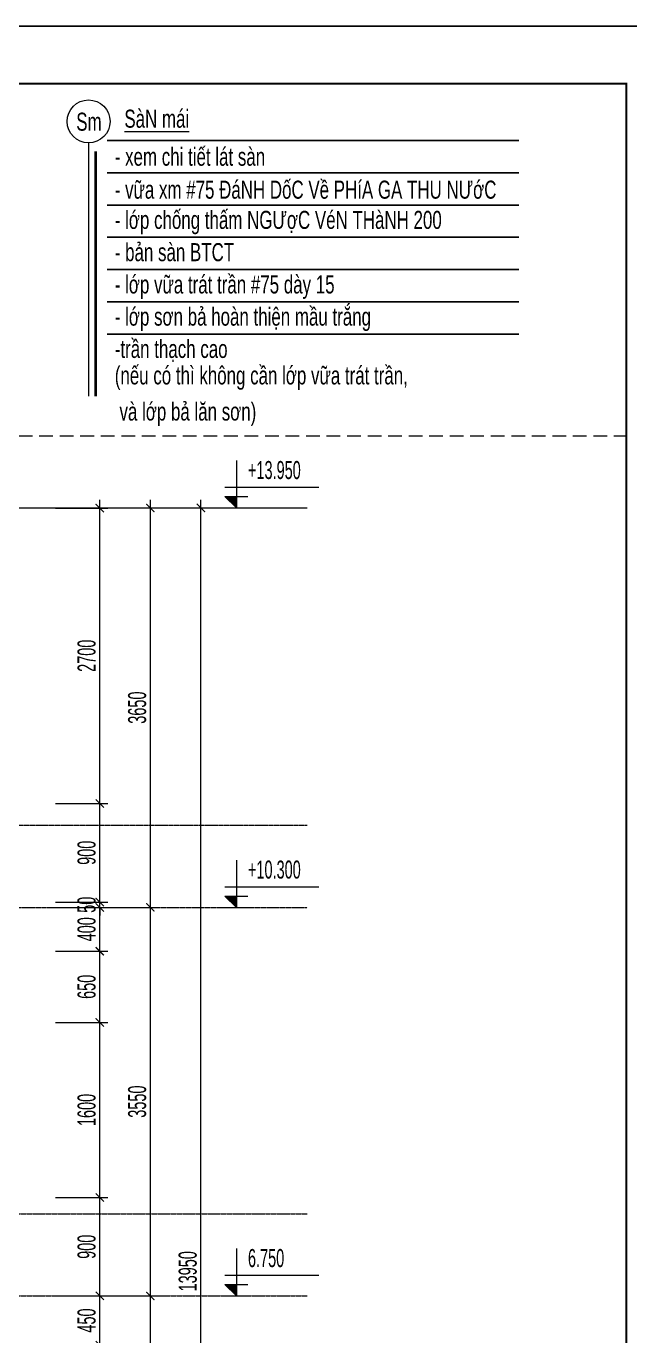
# Model space of a CAD drawing. Header units: millimetres. Extents: x 1336014 to 2939047, y -333549 to -60566.
# Drawn here: x 1485119 to 1490633, y -151608 to -139642 of the extents above; entities that cross this region are included whole.
import ezdxf
from ezdxf.enums import TextEntityAlignment as Align

# ---------------------------------------------------------------- set-up
doc = ezdxf.new("R2010")
doc.units = ezdxf.units.MM
doc.header["$MEASUREMENT"] = 0
doc.linetypes.add('$1$HIDDEN', pattern=[0.375, 0.25, -0.125])
doc.linetypes.add('CENTER2', pattern=[1.125, 0.75, -0.125, 0.125, -0.125])
for name, color, linetype, lineweight in [('05.Text', 253, 'Continuous', 18), ('06.betong', 2, 'Continuous', 35), ('08.Dim', 156, 'Continuous', 15), ('10.Text', 254, 'Continuous', 18), ('10.truc', 250, 'CENTER2', 20), ('11.Khung bo', 32, 'Continuous', 50), ('12.Khung', 36, 'Continuous', 25), ('DIM', 252, 'Continuous', 20)]:
    doc.layers.add(name, color=color, linetype=linetype, lineweight=lineweight)
doc.layers.add('HATCH', color=250, linetype='Continuous')
doc.layers.add('text', color=7, linetype='Continuous')
doc.layers.add('Tpl_Bound', color=1, linetype='Continuous', plot=False)
doc.styles.add('TT5_Text Dim', font='hoatbif.shx', dxfattribs={"width": 0.6})
doc.dimstyles.new('TT5_Dim 1-75', dxfattribs={"dimscale": 75, "dimtxt": 2.2, "dimasz": 1, "dimexe": 1, "dimexo": 0.5, "dimgap": 0.5, "dimtad": 1, "dimdec": 0, "dimzin": 0, "dimdsep": 46, "dimtxsty": 'TT5_Text Dim', "dimblk": 'ARCHTICK', "dimcen": 0, "dimdle": 1, "dimclrd": 256, "dimclre": 256, "dimclrt": 1, "dimadec": 0, "dimazin": 0, "dimtfac": 0.015, "dimtdec": 0, "dimtix": 1, "dimtmove": 2, "dimatfit": 3, "dimldrblk": 'DOT', "dimfxl": 1, "dimtolj": 1, "dimtzin": 0, "dimlwd": -1, "dimlwe": -1, "dimarcsym": 1})

# ---------------------------------------------------------------- blocks, each defined once
blk = doc.blocks.new('_ARCHTICK')
at = {"const_width": 0.15}
blk.add_lwpolyline([(-0.5, -0.5), (0.5, 0.5)], dxfattribs=at)
blk = doc.blocks.new('*D884')
at = {"layer": '08.Dim', "transparency": 16777216}
for p, q in [((1485385, -151243), (1485866, -151243)), ((1485791, -151768), (1485791, -151168)), ((1485385, -151693), (1485866, -151693))]:
    blk.add_line(p, q, dxfattribs=at)
at = {"layer": 'Defpoints', "color": 0, "transparency": 16777216}
for p in [(1485348, -151243), (1485791, -151243), (1485348, -151693)]:
    blk.add_point(p, dxfattribs=at)
at = {"layer": '08.Dim', "transparency": 16777216, "xscale": 75, "yscale": 75, "zscale": 75}
for p, rotation in [((1485791, -151243), 90), ((1485791, -151693), 270)]:
    blk.add_blockref('_ARCHTICK', p, dxfattribs=dict(at, rotation=rotation))
at = {"layer": '08.Dim', "color": 1, "transparency": 16777216, "insert": (1485671, -151468), "char_height": 165, "attachment_point": 5, "rotation": 90, "style": 'TT5_Text Dim'}
blk.add_mtext('\\A1;450', dxfattribs=at)
blk = doc.blocks.new('_DOT')
blk.add_line((-0.5, 0), (-1, 0))
at = {"const_width": 0.5}
blk.add_lwpolyline([(-0.25, 0, 1), (0.25, 0, 1)], format="xyb", close=True, dxfattribs=at)
blk = doc.blocks.new('*D885')
at = {"layer": '08.Dim', "transparency": 16777216}
for p, q in [((1485791, -151318), (1485791, -150269)), ((1485385, -150344), (1485866, -150344)), ((1485385, -151243), (1485866, -151243))]:
    blk.add_line(p, q, dxfattribs=at)
at = {"layer": 'Defpoints', "color": 0, "transparency": 16777216}
for p in [(1485348, -150344), (1485791, -150344), (1485348, -151243)]:
    blk.add_point(p, dxfattribs=at)
at = {"layer": '08.Dim', "transparency": 16777216, "xscale": 75, "yscale": 75, "zscale": 75}
for p, rotation in [((1485791, -150344), 90), ((1485791, -151243), 270)]:
    blk.add_blockref('_ARCHTICK', p, dxfattribs=dict(at, rotation=rotation))
at = {"layer": '08.Dim', "color": 1, "transparency": 16777216, "insert": (1485671, -150794), "char_height": 165, "attachment_point": 5, "rotation": 90, "style": 'TT5_Text Dim'}
blk.add_mtext('\\A1;900', dxfattribs=at)
blk = doc.blocks.new('*D886')
at = {"layer": '08.Dim', "transparency": 16777216}
for p, q in [((1485791, -150419), (1485791, -148669)), ((1485385, -148744), (1485866, -148744)), ((1485385, -150344), (1485866, -150344))]:
    blk.add_line(p, q, dxfattribs=at)
at = {"layer": 'Defpoints', "color": 0, "transparency": 16777216}
for p in [(1485348, -148744), (1485791, -148744), (1485348, -150344)]:
    blk.add_point(p, dxfattribs=at)
at = {"layer": '08.Dim', "transparency": 16777216, "xscale": 75, "yscale": 75, "zscale": 75}
for p, rotation in [((1485791, -148744), 90), ((1485791, -150344), 270)]:
    blk.add_blockref('_ARCHTICK', p, dxfattribs=dict(at, rotation=rotation))
at = {"layer": '08.Dim', "color": 1, "transparency": 16777216, "insert": (1485671, -149544), "char_height": 165, "attachment_point": 5, "rotation": 90, "style": 'TT5_Text Dim'}
blk.add_mtext('\\A1;1600', dxfattribs=at)
blk = doc.blocks.new('*D887')
at = {"layer": '08.Dim', "transparency": 16777216}
for p, q in [((1485791, -148819), (1485791, -148019)), ((1485385, -148094), (1485866, -148094)), ((1485385, -148744), (1485866, -148744))]:
    blk.add_line(p, q, dxfattribs=at)
at = {"layer": 'Defpoints', "color": 0, "transparency": 16777216}
for p in [(1485348, -148094), (1485791, -148094), (1485348, -148744)]:
    blk.add_point(p, dxfattribs=at)
at = {"layer": '08.Dim', "transparency": 16777216, "xscale": 75, "yscale": 75, "zscale": 75}
for p, rotation in [((1485791, -148094), 90), ((1485791, -148744), 270)]:
    blk.add_blockref('_ARCHTICK', p, dxfattribs=dict(at, rotation=rotation))
at = {"layer": '08.Dim', "color": 1, "transparency": 16777216, "insert": (1485671, -148419), "char_height": 165, "attachment_point": 5, "rotation": 90, "style": 'TT5_Text Dim'}
blk.add_mtext('\\A1;650', dxfattribs=at)
blk = doc.blocks.new('*D888')
at = {"layer": '08.Dim', "transparency": 16777216}
for p, q in [((1485791, -148168), (1485791, -147618)), ((1485385, -147693), (1485866, -147693)), ((1485385, -148093), (1485866, -148093))]:
    blk.add_line(p, q, dxfattribs=at)
at = {"layer": 'Defpoints', "color": 0, "transparency": 16777216}
for p in [(1485348, -147693), (1485791, -147693), (1485348, -148093)]:
    blk.add_point(p, dxfattribs=at)
at = {"layer": '08.Dim', "transparency": 16777216, "xscale": 75, "yscale": 75, "zscale": 75}
for p, rotation in [((1485791, -147693), 90), ((1485791, -148093), 270)]:
    blk.add_blockref('_ARCHTICK', p, dxfattribs=dict(at, rotation=rotation))
at = {"layer": '08.Dim', "color": 1, "transparency": 16777216, "insert": (1485671, -147893), "char_height": 165, "attachment_point": 5, "rotation": 90, "style": 'TT5_Text Dim'}
blk.add_mtext('\\A1;400', dxfattribs=at)
blk = doc.blocks.new('*D889')
at = {"layer": '08.Dim', "transparency": 16777216}
for p, q in [((1485385, -147644), (1485866, -147644)), ((1485791, -147644), (1485791, -147569)), ((1485791, -147693), (1485791, -147644)), ((1485385, -147693), (1485866, -147693)), ((1485791, -147693), (1485791, -147768))]:
    blk.add_line(p, q, dxfattribs=at)
at = {"layer": 'Defpoints', "color": 0, "transparency": 16777216}
for p in [(1485348, -147644), (1485791, -147644), (1485348, -147693)]:
    blk.add_point(p, dxfattribs=at)
at = {"layer": '08.Dim', "transparency": 16777216, "xscale": 75, "yscale": 75, "zscale": 75}
for p, rotation in [((1485791, -147644), 270), ((1485791, -147693), 90)]:
    blk.add_blockref('_ARCHTICK', p, dxfattribs=dict(at, rotation=rotation))
at = {"layer": '08.Dim', "color": 1, "transparency": 16777216, "insert": (1485671, -147669), "char_height": 165, "attachment_point": 5, "rotation": 90, "style": 'TT5_Text Dim'}
blk.add_mtext('\\A1;50', dxfattribs=at)
blk = doc.blocks.new('*D890')
at = {"layer": '08.Dim', "transparency": 16777216}
for p, q in [((1485791, -147719), (1485791, -146669)), ((1485385, -146744), (1485866, -146744)), ((1485385, -147644), (1485866, -147644))]:
    blk.add_line(p, q, dxfattribs=at)
at = {"layer": 'Defpoints', "color": 0, "transparency": 16777216}
for p in [(1485348, -146744), (1485791, -146744), (1485348, -147644)]:
    blk.add_point(p, dxfattribs=at)
at = {"layer": '08.Dim', "transparency": 16777216, "xscale": 75, "yscale": 75, "zscale": 75}
for p, rotation in [((1485791, -146744), 90), ((1485791, -147644), 270)]:
    blk.add_blockref('_ARCHTICK', p, dxfattribs=dict(at, rotation=rotation))
at = {"layer": '08.Dim', "color": 1, "transparency": 16777216, "insert": (1485671, -147194), "char_height": 165, "attachment_point": 5, "rotation": 90, "style": 'TT5_Text Dim'}
blk.add_mtext('\\A1;900', dxfattribs=at)
blk = doc.blocks.new('*D891')
at = {"layer": '08.Dim', "transparency": 16777216}
for p, q in [((1485385, -144044), (1485866, -144044)), ((1485791, -146819), (1485791, -143969)), ((1485385, -146744), (1485866, -146744))]:
    blk.add_line(p, q, dxfattribs=at)
at = {"layer": 'Defpoints', "color": 0, "transparency": 16777216}
for p in [(1485348, -144044), (1485791, -144044), (1485348, -146744)]:
    blk.add_point(p, dxfattribs=at)
at = {"layer": '08.Dim', "transparency": 16777216, "xscale": 75, "yscale": 75, "zscale": 75}
for p, rotation in [((1485791, -144044), 90), ((1485791, -146744), 270)]:
    blk.add_blockref('_ARCHTICK', p, dxfattribs=dict(at, rotation=rotation))
at = {"layer": '08.Dim', "color": 1, "transparency": 16777216, "insert": (1485671, -145394), "char_height": 165, "attachment_point": 5, "rotation": 90, "style": 'TT5_Text Dim'}
blk.add_mtext('\\A1;2700', dxfattribs=at)
blk = doc.blocks.new('*D894')
at = {"layer": '08.Dim', "transparency": 16777216}
for p, q in [((1485385, -151243), (1486328, -151243)), ((1486253, -154918), (1486253, -151168)), ((1485385, -154843), (1486328, -154843))]:
    blk.add_line(p, q, dxfattribs=at)
at = {"layer": 'Defpoints', "color": 0, "transparency": 16777216}
for p in [(1485348, -151243), (1486253, -151243), (1485348, -154843)]:
    blk.add_point(p, dxfattribs=at)
at = {"layer": '08.Dim', "transparency": 16777216, "xscale": 75, "yscale": 75, "zscale": 75}
for p, rotation in [((1486253, -151243), 90), ((1486253, -154843), 270)]:
    blk.add_blockref('_ARCHTICK', p, dxfattribs=dict(at, rotation=rotation))
at = {"layer": '08.Dim', "color": 1, "transparency": 16777216, "insert": (1486133, -153043), "char_height": 165, "attachment_point": 5, "rotation": 90, "style": 'TT5_Text Dim'}
blk.add_mtext('\\A1;3600', dxfattribs=at)
blk = doc.blocks.new('*D895')
at = {"layer": '08.Dim', "transparency": 16777216}
for p, q in [((1486253, -151318), (1486253, -147618)), ((1485385, -147693), (1486328, -147693)), ((1485385, -151243), (1486328, -151243))]:
    blk.add_line(p, q, dxfattribs=at)
at = {"layer": 'Defpoints', "color": 0, "transparency": 16777216}
for p in [(1485348, -147693), (1486253, -147693), (1485348, -151243)]:
    blk.add_point(p, dxfattribs=at)
at = {"layer": '08.Dim', "transparency": 16777216, "xscale": 75, "yscale": 75, "zscale": 75}
for p, rotation in [((1486253, -147693), 90), ((1486253, -151243), 270)]:
    blk.add_blockref('_ARCHTICK', p, dxfattribs=dict(at, rotation=rotation))
at = {"layer": '08.Dim', "color": 1, "transparency": 16777216, "insert": (1486133, -149468), "char_height": 165, "attachment_point": 5, "rotation": 90, "style": 'TT5_Text Dim'}
blk.add_mtext('\\A1;3550', dxfattribs=at)
blk = doc.blocks.new('*D896')
at = {"layer": '08.Dim', "transparency": 16777216}
for p, q in [((1485385, -144043), (1486328, -144043)), ((1486253, -147768), (1486253, -143968)), ((1485385, -147693), (1486328, -147693))]:
    blk.add_line(p, q, dxfattribs=at)
at = {"layer": 'Defpoints', "color": 0, "transparency": 16777216}
for p in [(1485348, -144043), (1486253, -144043), (1485348, -147693)]:
    blk.add_point(p, dxfattribs=at)
at = {"layer": '08.Dim', "transparency": 16777216, "xscale": 75, "yscale": 75, "zscale": 75}
for p, rotation in [((1486253, -144043), 90), ((1486253, -147693), 270)]:
    blk.add_blockref('_ARCHTICK', p, dxfattribs=dict(at, rotation=rotation))
at = {"layer": '08.Dim', "color": 1, "transparency": 16777216, "insert": (1486133, -145868), "char_height": 165, "attachment_point": 5, "rotation": 90, "style": 'TT5_Text Dim'}
blk.add_mtext('\\A1;3650', dxfattribs=at)
blk = doc.blocks.new('*D897')
at = {"layer": '08.Dim', "transparency": 16777216}
for p, q in [((1485385, -144043), (1486790, -144043)), ((1486715, -158068), (1486715, -143968)), ((1485385, -157993), (1486790, -157993))]:
    blk.add_line(p, q, dxfattribs=at)
at = {"layer": 'Defpoints', "color": 0, "transparency": 16777216}
for p in [(1485348, -144043), (1486715, -144043), (1485348, -157993)]:
    blk.add_point(p, dxfattribs=at)
at = {"layer": '08.Dim', "transparency": 16777216, "xscale": 75, "yscale": 75, "zscale": 75}
for p, rotation in [((1486715, -144043), 90), ((1486715, -157993), 270)]:
    blk.add_blockref('_ARCHTICK', p, dxfattribs=dict(at, rotation=rotation))
at = {"layer": '08.Dim', "color": 1, "transparency": 16777216, "insert": (1486595, -151018), "char_height": 165, "attachment_point": 5, "rotation": 90, "style": 'TT5_Text Dim'}
blk.add_mtext('\\A1;13950', dxfattribs=at)
blk = doc.blocks.new('100')
at = {"layer": '11.Khung bo', "const_width": 26.7}
blk.add_lwpolyline([(1860913, -945240), (1860913, -916940), (1896063, -916940), (1896063, -945240)], close=True, dxfattribs=at)
blk.add_lwpolyline([(1860913, -945240), (1860913, -916940), (1896063, -916940), (1896063, -945240)], close=True, dxfattribs=at)
blk.add_lwpolyline([(1860913, -945240), (1860913, -916940), (1896063, -916940), (1896063, -945240)], close=True, dxfattribs=at)
at = {"layer": '12.Khung'}
blk.add_lwpolyline([(1901579, -945940), (1901579, -916240), (1859580, -916240), (1859580, -945940)], close=True, dxfattribs=at)
blk.add_lwpolyline([(1901579, -945940), (1901579, -916240), (1859580, -916240), (1859580, -945940)], close=True, dxfattribs=at)
blk.add_lwpolyline([(1901579, -945940), (1901579, -916240), (1859580, -916240), (1859580, -945940)], close=True, dxfattribs=at)
blk = doc.blocks.new('A$C4E7C6F34')
at = {"layer": 'DIM'}
blk.add_hatch(color=256, dxfattribs=at).paths.add_polyline_path([(-38, 0), (-38, 138), (-178, 138)])
for p, q in [((-38, 576), (-38, 0)), ((964, 248), (-178, 248)), ((-178, 138), (101, 138)), ((-178, 138), (-38, 0)), ((-178, 0), (101, 0))]:
    blk.add_line(p, q, dxfattribs=at)
at = {"layer": 'text', "style": 'TT5_Text Dim', "flags": 8}
blk.add_attdef('%%P0.000', text='', height=220, dxfattribs=at).set_placement((102, 461), align=Align.MIDDLE_LEFT)
blk = doc.blocks.new('q\xadeqweqw')
at = {"layer": 'HATCH'}
for p, q in [((798852, 46960), (802613, 46960)), ((798852, 46666), (802613, 46666)), ((798852, 46371), (802613, 46371)), ((798852, 46076), (802613, 46076)), ((798852, 45781), (802613, 45781)), ((798852, 45486), (802613, 45486)), ((798852, 45192), (802613, 45192))]:
    blk.add_line(p, q, dxfattribs=at)
at = {"layer": '10.Text', "style": 'TT5_Text Dim', "width": 0.7}
for s, p in [('- xem chi tiÕt l¸t sµn', (798923, 46730)), ('- v÷a xm #75 §¸NH DèC VÒ PHÝA GA THU N¦íC', (798923, 46429)), ('- líp chèng thÊm NG¦îC VÐN THµNH 200', (798923, 46153)), ('- b¶n sµn BTCT ', (798923, 45858)), ('- líp v÷a tr¸t trÇn #75 dµy 15', (798923, 45563)), ('- líp s¬n b¶ hoµn thiÖn mÇu tr¾ng', (798923, 45269)), ('-trÇn th¹ch cao ', (798923, 44974)), ('(nÕu cã th× kh«ng cÇn líp v÷a tr¸t trÇn,', (798923, 44732)), (' vµ líp b¶ l¨n s¬n)', (798923, 44402))]:
    blk.add_text(s, height=165, dxfattribs=at).set_placement(p)

msp = doc.modelspace()

# ---------------------------------------------------------------- linework, layer by layer
at = {"layer": '05.Text', "color": 6, "linetype": '$1$HIDDEN', "ltscale": 500}
msp.add_line((1464238.2, -143385.2), (1490600.5, -143385.2), dxfattribs=at)
at = {"layer": '10.Text'}
msp.add_line((1485688.6, -140708.4), (1485688.6, -143023.2), dxfattribs=at)
at = {"layer": '10.Text', "const_width": 25}
msp.add_lwpolyline([(1485753.1, -140786.1), (1485753.1, -143023.2)], dxfattribs=at)
at = {"layer": '10.Text'}
msp.add_circle((1485688.6, -140511.7), 196.7, dxfattribs=at)
at = {"layer": '10.truc'}
for p, q in [((1466594.7, -144043), (1487684.3, -144043)), ((1466595.1, -144043), (1487684.6, -144043)), ((1466595.1, -146942.4), (1487684.7, -146942.4)), ((1466594.8, -147693.5), (1487684.4, -147693.5)), ((1466594.7, -150492.8), (1487684.3, -150492.8)), ((1466594.7, -151243.3), (1487684.3, -151243.3))]:
    msp.add_line(p, q, dxfattribs=at)
at = {"layer": 'Tpl_Bound', "color": 1}
msp.add_lwpolyline([(1463238.3, -161916.3), (1463238.3, -139641.5), (1494738, -139641.5), (1494738, -161916.3)], close=True, dxfattribs=at)

# ---------------------------------------------------------------- block references
at = {"layer": '05.Text', "xscale": 0.75, "yscale": 0.75, "zscale": 0.75}
msp.add_blockref('100', (68553.5, 547538.6), dxfattribs=at)
at = {"layer": '06.betong'}
msp.add_blockref('q\xadeqweqw', (687005.1, -187646.7, 0.6), dxfattribs=at)
at = {"layer": '08.Dim'}
ref = msp.add_blockref('A$C4E7C6F34', (1487067.9, -144043), dxfattribs=dict(at, xscale=0.7499999999999988, yscale=0.7499999999999988, zscale=0.7499999999999988))
ref.add_attrib('%%P0.000', '+13.950', dxfattribs={"layer": 'text', "height": 165, "style": 'TT5_Text Dim', "width": 0.6, "flags": 8}).set_placement((1487144.7, -143697), align=Align.MIDDLE_LEFT)
ref = msp.add_blockref('A$C4E7C6F34', (1487067.9, -147693.5), dxfattribs=dict(at, xscale=0.7499999999999988, yscale=0.7499999999999988, zscale=0.7499999999999988))
ref.add_attrib('%%P0.000', '+10.300', dxfattribs={"layer": 'text', "height": 165, "style": 'TT5_Text Dim', "width": 0.6, "flags": 8}).set_placement((1487144.7, -147347.5), align=Align.MIDDLE_LEFT)
ref = msp.add_blockref('A$C4E7C6F34', (1487067.9, -151243.3), dxfattribs=dict(at, xscale=0.7499999999999988, yscale=0.7499999999999988, zscale=0.7499999999999988))
ref.add_attrib('%%P0.000', '6.750', dxfattribs={"layer": 'text', "height": 165, "style": 'TT5_Text Dim', "width": 0.6, "flags": 8}).set_placement((1487144.7, -150897.3), align=Align.MIDDLE_LEFT)

# ---------------------------------------------------------------- texts
at = {"layer": '10.Text', "style": 'TT5_Text Dim', "width": 0.7}
for s, p in [('Sm', (1485576.2, -140596.8)), ('%%USµN m¸i', (1486015.7, -140569.2))]:
    msp.add_text(s, height=165, dxfattribs=at).set_placement(p)

# ---------------------------------------------------------------- dimensions: what is measured, and where the dimension line sits
at = {"layer": '08.Dim'}
for base, p1, p2, picture, middle in [((1486252.6129, -144043.0282), (1485347.6129, -147693.4863), (1485347.6129, -144043.0282), '*D896', (1486132.6129, -145868.2572)), ((1486714.6, -144043), (1485347.6, -157993.3), (1485347.6, -144043), '*D897', (1486594.6, -151018.1)), ((1485790.6, -144044), (1485347.6, -146743.6), (1485347.6, -144044), '*D891', (1485670.6, -145393.8)), ((1485790.6, -146743.6), (1485347.6, -147643.5), (1485347.6, -146743.6), '*D890', (1485670.6, -147193.5)), ((1485790.6, -147643.5), (1485347.6, -147693.5), (1485347.6, -147643.5), '*D889', (1485670.6, -147668.5)), ((1485790.6, -147693.5), (1485347.6, -148093.1), (1485347.6, -147693.5), '*D888', (1485670.6, -147893.3)), ((1486252.6, -147693.5), (1485347.6, -151243.3), (1485347.6, -147693.5), '*D895', (1486132.6, -149468.4)), ((1485790.6, -148094.1), (1485347.6, -148743.7), (1485347.6, -148094.1), '*D887', (1485670.6, -148418.9)), ((1485790.6, -148743.7), (1485347.6, -150343.7), (1485347.6, -148743.7), '*D886', (1485670.6, -149543.7)), ((1485790.6, -150343.7), (1485347.6, -151243.3), (1485347.6, -150343.7), '*D885', (1485670.6, -150793.5)), ((1485790.6, -151243.3), (1485347.6, -151692.9), (1485347.6, -151243.3), '*D884', (1485670.6, -151468.1)), ((1486252.6, -151243.3), (1485347.6, -154843.2), (1485347.6, -151243.3), '*D894', (1486132.6, -153043.3))]:
    dim = msp.add_linear_dim(base=base, p1=p1, p2=p2, angle=90, dimstyle='TT5_Dim 1-75', dxfattribs=at)
    dim.commit()
    dim.dimension.update_dxf_attribs({"geometry": picture, "text_midpoint": middle})

doc.saveas('drawing.dxf')
